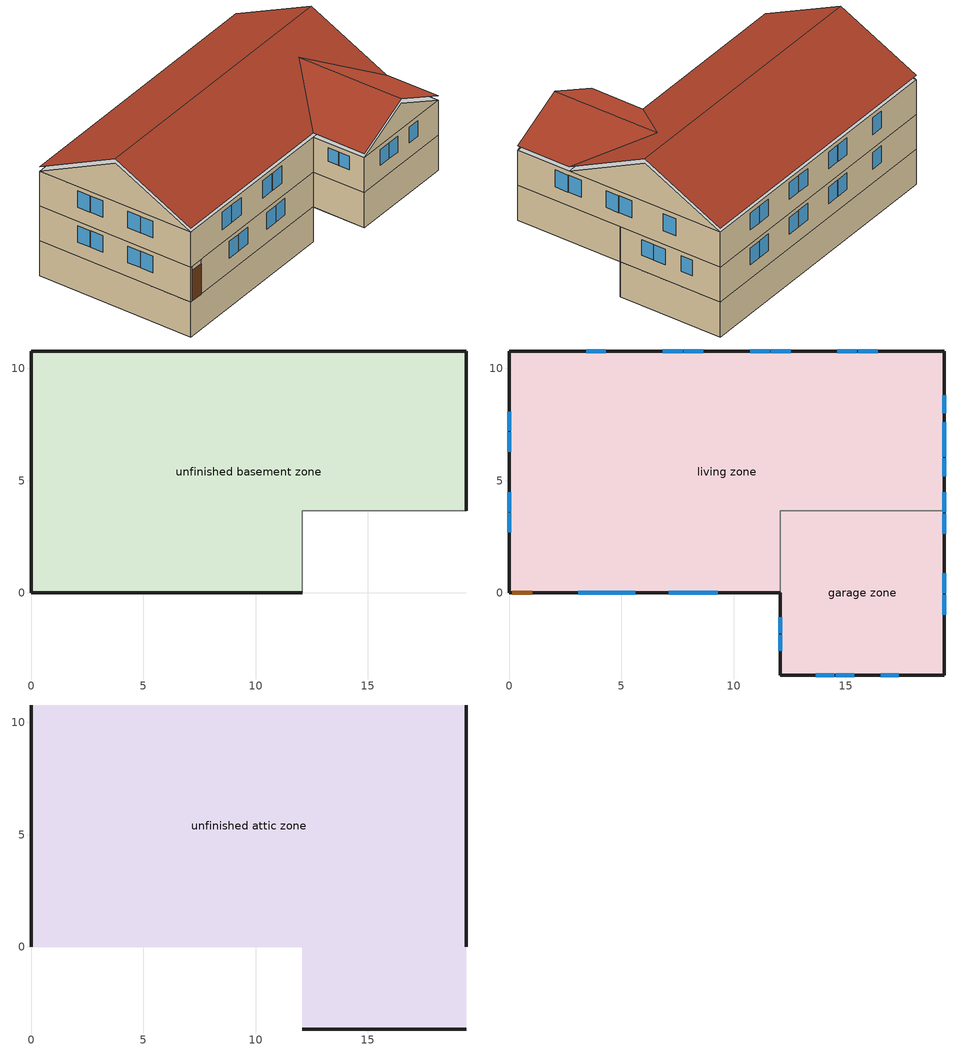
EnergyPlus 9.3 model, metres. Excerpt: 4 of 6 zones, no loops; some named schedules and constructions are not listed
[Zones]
unfinished basement zone
 floor foundation (FloorFndGrndUnfinB): 0,0 0,10.78 19.4,10.78 19.4,3.66 12.08,3.66 12.08,0 z-2.44
 wall foundation (WallFndGrndUnfinB): 19.4,3.66 19.4,10.78 0,10.78 0,0 12.08,0 z-2.44:0
 wall adiabatic (WallIntUnfinUninsUnfin): 12.08,0 12.08,3.66 19.4,3.66 z-2.44:0
garage zone
 floor foundation (FloorFndGrndUnfinSlab): 12.08,-3.66 12.08,3.66 19.4,3.66 19.4,-3.66 z0
 wall outside (WallExtUninsUnfin): 12.08,0 12.08,-3.66 19.4,-3.66 19.4,3.66 z0:2.44
 wall to living zone (WallIntFinInsUnfin Reversed): 19.4,3.66 12.08,3.66 12.08,0 z0:2.44
living zone
 floor to garage zone (FloorFinInsUnfin): 19.4,3.66 19.4,-3.66 12.08,-3.66 12.08,3.66 z2.44
 floor to unfinished basement zone (FloorUnfinBInsFin Reversed): 0,0 0,10.78 19.4,10.78 19.4,3.66 12.08,3.66 12.08,0 z0
 wall outside (WallExtInsFin): 19.4,3.66 19.4,10.78 0,10.78 0,0 0.13,0 1.05,0 12.08,0 z0:2.44; 0,10.78 0,0 12.08,0 12.08,-3.66 19.4,-3.66 19.4,10.78 0,10.78 z2.44:4.88
 window (WindowConstruction): 19.4,5.19 19.4,6 / 19.4,6.06 19.4,6.87 / 19.4,8 19.4,8.81 z1.06:2.13; 3.82,0 4.7,0 / 4.76,0 5.63,0 / 7.5,0 8.37,0 / 8.43,0 9.31,0 / 16.42,10.78 15.55,10.78 / 15.49,10.78 14.62,10.78 / 12.54,10.78 11.67,10.78 / 11.61,10.78 10.74,10.78 / 8.66,10.78 7.79,10.78 / 7.73,10.78 6.86,10.78 / 4.32,10.78 3.44,10.78 z0.97:2.13; 0,8.07 0,7.21 / 0,7.15 0,6.29 / 0,4.48 0,3.62 / 0,3.56 0,2.7 z3.43:4.57; 16.42,10.78 15.55,10.78 / 15.49,10.78 14.62,10.78 / 12.54,10.78 11.67,10.78 / 11.61,10.78 10.74,10.78 / 8.66,10.78 7.79,10.78 / 7.73,10.78 6.86,10.78 / 4.32,10.78 3.44,10.78 z3.41:4.57; 19.4,-0.97 19.4,-0.08 / 19.4,-0.02 19.4,0.87 / 19.4,2.64 19.4,3.53 / 19.4,3.59 19.4,4.48 / 19.4,6.72 19.4,7.61 z3.39:4.57; 13.67,-3.66 14.49,-3.66 / 14.55,-3.66 15.37,-3.66 / 16.55,-3.66 17.37,-3.66 z3.48:4.57; 12.08,-1.09 12.08,-1.8 / 12.08,-1.86 12.08,-2.57 z3.63:4.57; 3.08,0 4,0 / 4.06,0 4.97,0 / 7.11,0 8.02,0 / 8.09,0 9,0 z3.36:4.57; 0,8.07 0,7.21 / 0,7.15 0,6.29 / 0,4.48 0,3.62 / 0,3.56 0,2.7 z0.99:2.13
 door (Door): 0.15,0 1.02,0 z0:2.13
unfinished attic zone
 floor to living zone (FloorFinInsUnfinAttic): 19.4,10.78 19.4,0 0,0 0,10.78 z4.88; 12.08,-3.66 12.08,0 19.4,0 19.4,-3.66 z4.88
 wall outside (WallExtUninsUnfin): 0,5.39,7.57 0,10.78,4.88 0,0,4.88; 19.4,5.39,7.57 19.4,0,4.88 19.4,10.78,4.88; 12.08,-3.66,4.88 19.4,-3.66,4.88 15.74,-3.66,6.71
 roof outside (RoofUnfinInsExt): 0,5.39,7.88 19.4,5.39,7.88 19.4,10.78,5.18 0,10.78,5.18; 12.08,0,5.18 12.08,-3.66,5.18 15.74,-3.66,7.01 15.74,3.66,7.01; 19.4,0,5.18 15.74,3.66,7.01 15.74,-3.66,7.01 19.4,-3.66,5.18; 0,5.39,7.88 0,0,5.18 12.08,0,5.18 15.74,3.66,7.01 19.4,0,5.18 19.4,5.39,7.88
[Schedule:Week:Daily]
res nv_1 avail schedule Week Rule - Jan29-Feb4: Schedule Day 68, res nv_1 availability schedule allday1 on, Schedule Day 68, res nv_1 availability schedule allday1 on 1, Schedule Day 68, res nv_1 availability schedule allday1 on 1, Schedule Day 68, Schedule Day 68, Schedule Day 68, Schedule Day 68, Schedule Day 68, Schedule Day 68
res nv_1 avail schedule Week Rule - Feb5-Feb25: Schedule Day 68, res nv_1 availability schedule allday1 on 1, Schedule Day 68, res nv_1 availability schedule allday1 on 1, Schedule Day 68, res nv_1 availability schedule allday1 on 1, Schedule Day 68, Schedule Day 68, Schedule Day 68, Schedule Day 68, Schedule Day 68, Schedule Day 68
res nv_1 avail schedule Week Rule - Feb26-Mar4: Schedule Day 68, res nv_1 availability schedule allday1 on 1, Schedule Day 68, res nv_1 availability schedule allday1 on 2, Schedule Day 68, res nv_1 availability schedule allday1 on 2, Schedule Day 68, Schedule Day 68, Schedule Day 68, Schedule Day 68, Schedule Day 68, Schedule Day 68
res nv_1 avail schedule Week Rule - Mar5-Apr1: Schedule Day 68, res nv_1 availability schedule allday1 on 2, Schedule Day 68, res nv_1 availability schedule allday1 on 2, Schedule Day 68, res nv_1 availability schedule allday1 on 2, Schedule Day 68, Schedule Day 68, Schedule Day 68, Schedule Day 68, Schedule Day 68, Schedule Day 68
res nv_1 avail schedule Week Rule - Apr2-Apr29: Schedule Day 68, res nv_1 availability schedule allday1 on 3, Schedule Day 68, res nv_1 availability schedule allday1 on 3, Schedule Day 68, res nv_1 availability schedule allday1 on 3, Schedule Day 68, Schedule Day 68, Schedule Day 68, Schedule Day 68, Schedule Day 68, Schedule Day 68
res nv_1 avail schedule Week Rule - Apr30-May27: Schedule Day 68, res nv_1 availability schedule allday1 on 4, Schedule Day 68, res nv_1 availability schedule allday1 on 4, Schedule Day 68, res nv_1 availability schedule allday1 on 4, Schedule Day 68, Schedule Day 68, Schedule Day 68, Schedule Day 68, Schedule Day 68, Schedule Day 68
res nv_1 avail schedule Week Rule - May28-Jun3: Schedule Day 68, res nv_1 availability schedule allday1 on 4, Schedule Day 68, res nv_1 availability schedule allday1 on 4, Schedule Day 68, res nv_1 availability schedule allday1 on 5, Schedule Day 68, Schedule Day 68, Schedule Day 68, Schedule Day 68, Schedule Day 68, Schedule Day 68
res nv_1 avail schedule Week Rule - Jun4-Jul1: Schedule Day 68, res nv_1 availability schedule allday1 on 5, Schedule Day 68, res nv_1 availability schedule allday1 on 5, Schedule Day 68, res nv_1 availability schedule allday1 on 5, Schedule Day 68, Schedule Day 68, Schedule Day 68, Schedule Day 68, Schedule Day 68, Schedule Day 68
res nv_1 avail schedule Week Rule - Jul2-Jul29: Schedule Day 68, res nv_1 availability schedule allday1 on 6, Schedule Day 68, res nv_1 availability schedule allday1 on 6, Schedule Day 68, res nv_1 availability schedule allday1 on 6, Schedule Day 68, Schedule Day 68, Schedule Day 68, Schedule Day 68, Schedule Day 68, Schedule Day 68
res nv_1 avail schedule Week Rule - Jul30-Aug5: Schedule Day 68, res nv_1 availability schedule allday1 on 6, Schedule Day 68, res nv_1 availability schedule allday1 on 7, Schedule Day 68, res nv_1 availability schedule allday1 on 7, Schedule Day 68, Schedule Day 68, Schedule Day 68, Schedule Day 68, Schedule Day 68, Schedule Day 68
res nv_1 avail schedule Week Rule - Aug6-Aug26: Schedule Day 68, res nv_1 availability schedule allday1 on 7, Schedule Day 68, res nv_1 availability schedule allday1 on 7, Schedule Day 68, res nv_1 availability schedule allday1 on 7, Schedule Day 68, Schedule Day 68, Schedule Day 68, Schedule Day 68, Schedule Day 68, Schedule Day 68
res nv_1 avail schedule Week Rule - Aug27-Sep2: Schedule Day 68, res nv_1 availability schedule allday1 on 7, Schedule Day 68, res nv_1 availability schedule allday1 on 7, Schedule Day 68, res nv_1 availability schedule allday1 on 8, Schedule Day 68, Schedule Day 68, Schedule Day 68, Schedule Day 68, Schedule Day 68, Schedule Day 68
res nv_1 avail schedule Week Rule - Sep3-Sep30: Schedule Day 68, res nv_1 availability schedule allday1 on 8, Schedule Day 68, res nv_1 availability schedule allday1 on 8, Schedule Day 68, res nv_1 availability schedule allday1 on 8, Schedule Day 68, Schedule Day 68, Schedule Day 68, Schedule Day 68, Schedule Day 68, Schedule Day 68
res nv_1 avail schedule Week Rule - Oct1-Oct28: Schedule Day 68, res nv_1 availability schedule allday1 on 9, Schedule Day 68, res nv_1 availability schedule allday1 on 9, Schedule Day 68, res nv_1 availability schedule allday1 on 9, Schedule Day 68, Schedule Day 68, Schedule Day 68, Schedule Day 68, Schedule Day 68, Schedule Day 68
res nv_1 avail schedule Week Rule - Oct29-Nov4: Schedule Day 68, res nv_1 availability schedule allday1 on 9, Schedule Day 68, res nv_1 availability schedule allday1 on 10, Schedule Day 68, res nv_1 availability schedule allday1 on 10, Schedule Day 68, Schedule Day 68, Schedule Day 68, Schedule Day 68, Schedule Day 68, Schedule Day 68
res nv_1 avail schedule Week Rule - Nov5-Nov25: Schedule Day 68, res nv_1 availability schedule allday1 on 10, Schedule Day 68, res nv_1 availability schedule allday1 on 10, Schedule Day 68, res nv_1 availability schedule allday1 on 10, Schedule Day 68, Schedule Day 68, Schedule Day 68, Schedule Day 68, Schedule Day 68, Schedule Day 68
res nv_1 avail schedule Week Rule - Nov26-Dec2: Schedule Day 68, res nv_1 availability schedule allday1 on 10, Schedule Day 68, res nv_1 availability schedule allday1 on 10, Schedule Day 68, res nv_1 availability schedule allday1 on 11, Schedule Day 68, Schedule Day 68, Schedule Day 68, Schedule Day 68, Schedule Day 68, Schedule Day 68
res nv_1 avail schedule Week Rule - Dec3-Dec31: Schedule Day 68, res nv_1 availability schedule allday1 on 11, Schedule Day 68, res nv_1 availability schedule allday1 on 11, Schedule Day 68, res nv_1 availability schedule allday1 on 11, Schedule Day 68, Schedule Day 68, Schedule Day 68, Schedule Day 68, Schedule Day 68, Schedule Day 68
res nv_1 temp schedule Week Rule - Jan1-Jan28: res nv_1 temp schedule allday1, res nv_1 temp schedule allday1, res nv_1 temp schedule allday1, res nv_1 temp schedule allday1, res nv_1 temp schedule allday1, res nv_1 temp schedule allday1, res nv_1 temp schedule allday1, Schedule Day 67, Schedule Day 67, Schedule Day 67, Schedule Day 67, Schedule Day 67
res nv_1 temp schedule Week Rule - Jan29-Feb4: res nv_1 temp schedule allday1, res nv_1 temp schedule allday1, res nv_1 temp schedule allday1, res nv_1 temp schedule allday2, res nv_1 temp schedule allday2, res nv_1 temp schedule allday2, res nv_1 temp schedule allday2, Schedule Day 67, Schedule Day 67, Schedule Day 67, Schedule Day 67, Schedule Day 67
res nv_1 temp schedule Week Rule - Feb5-Feb25: res nv_1 temp schedule allday2, res nv_1 temp schedule allday2, res nv_1 temp schedule allday2, res nv_1 temp schedule allday2, res nv_1 temp schedule allday2, res nv_1 temp schedule allday2, res nv_1 temp schedule allday2, Schedule Day 67, Schedule Day 67, Schedule Day 67, Schedule Day 67, Schedule Day 67
res nv_1 temp schedule Week Rule - Feb26-Mar4: res nv_1 temp schedule allday2, res nv_1 temp schedule allday2, res nv_1 temp schedule allday2, res nv_1 temp schedule allday3, res nv_1 temp schedule allday3, res nv_1 temp schedule allday3, res nv_1 temp schedule allday3, Schedule Day 67, Schedule Day 67, Schedule Day 67, Schedule Day 67, Schedule Day 67
res nv_1 temp schedule Week Rule - Mar5-Mar25: res nv_1 temp schedule allday3, res nv_1 temp schedule allday3, res nv_1 temp schedule allday3, res nv_1 temp schedule allday3, res nv_1 temp schedule allday3, res nv_1 temp schedule allday3, res nv_1 temp schedule allday3, Schedule Day 67, Schedule Day 67, Schedule Day 67, Schedule Day 67, Schedule Day 67
res nv_1 temp schedule Week Rule - Mar26-Apr1: res nv_1 temp schedule allday3, res nv_1 temp schedule allday3, res nv_1 temp schedule allday3, res nv_1 temp schedule allday3, res nv_1 temp schedule allday3, res nv_1 temp schedule allday3, res nv_1 temp schedule allday4, Schedule Day 67, Schedule Day 67, Schedule Day 67, Schedule Day 67, Schedule Day 67
res nv_1 temp schedule Week Rule - Apr2-Apr29: res nv_1 temp schedule allday4, res nv_1 temp schedule allday4, res nv_1 temp schedule allday4, res nv_1 temp schedule allday4, res nv_1 temp schedule allday4, res nv_1 temp schedule allday4, res nv_1 temp schedule allday4, Schedule Day 67, Schedule Day 67, Schedule Day 67, Schedule Day 67, Schedule Day 67
res nv_1 temp schedule Week Rule - Apr30-May6: res nv_1 temp schedule allday4, res nv_1 temp schedule allday5, res nv_1 temp schedule allday5, res nv_1 temp schedule allday5, res nv_1 temp schedule allday5, res nv_1 temp schedule allday5, res nv_1 temp schedule allday5, Schedule Day 67, Schedule Day 67, Schedule Day 67, Schedule Day 67, Schedule Day 67
res nv_1 temp schedule Week Rule - May7-May27: res nv_1 temp schedule allday5, res nv_1 temp schedule allday5, res nv_1 temp schedule allday5, res nv_1 temp schedule allday5, res nv_1 temp schedule allday5, res nv_1 temp schedule allday5, res nv_1 temp schedule allday5, Schedule Day 67, Schedule Day 67, Schedule Day 67, Schedule Day 67, Schedule Day 67
res nv_1 temp schedule Week Rule - May28-Jun3: res nv_1 temp schedule allday5, res nv_1 temp schedule allday5, res nv_1 temp schedule allday5, res nv_1 temp schedule allday5, res nv_1 temp schedule allday6, res nv_1 temp schedule allday6, res nv_1 temp schedule allday6, Schedule Day 67, Schedule Day 67, Schedule Day 67, Schedule Day 67, Schedule Day 67
res nv_1 temp schedule Week Rule - Jun4-Jun24: res nv_1 temp schedule allday6, res nv_1 temp schedule allday6, res nv_1 temp schedule allday6, res nv_1 temp schedule allday6, res nv_1 temp schedule allday6, res nv_1 temp schedule allday6, res nv_1 temp schedule allday6, Schedule Day 67, Schedule Day 67, Schedule Day 67, Schedule Day 67, Schedule Day 67
res nv_1 temp schedule Week Rule - Jun25-Jul1: res nv_1 temp schedule allday6, res nv_1 temp schedule allday6, res nv_1 temp schedule allday6, res nv_1 temp schedule allday6, res nv_1 temp schedule allday6, res nv_1 temp schedule allday6, res nv_1 temp schedule allday7, Schedule Day 67, Schedule Day 67, Schedule Day 67, Schedule Day 67, Schedule Day 67
res nv_1 temp schedule Week Rule - Jul2-Jul29: res nv_1 temp schedule allday7, res nv_1 temp schedule allday7, res nv_1 temp schedule allday7, res nv_1 temp schedule allday7, res nv_1 temp schedule allday7, res nv_1 temp schedule allday7, res nv_1 temp schedule allday7, Schedule Day 67, Schedule Day 67, Schedule Day 67, Schedule Day 67, Schedule Day 67
res nv_1 temp schedule Week Rule - Jul30-Aug5: res nv_1 temp schedule allday7, res nv_1 temp schedule allday7, res nv_1 temp schedule allday8, res nv_1 temp schedule allday8, res nv_1 temp schedule allday8, res nv_1 temp schedule allday8, res nv_1 temp schedule allday8, Schedule Day 67, Schedule Day 67, Schedule Day 67, Schedule Day 67, Schedule Day 67
res nv_1 temp schedule Week Rule - Aug6-Aug26: res nv_1 temp schedule allday8, res nv_1 temp schedule allday8, res nv_1 temp schedule allday8, res nv_1 temp schedule allday8, res nv_1 temp schedule allday8, res nv_1 temp schedule allday8, res nv_1 temp schedule allday8, Schedule Day 67, Schedule Day 67, Schedule Day 67, Schedule Day 67, Schedule Day 67
res nv_1 temp schedule Week Rule - Aug27-Sep2: res nv_1 temp schedule allday8, res nv_1 temp schedule allday8, res nv_1 temp schedule allday8, res nv_1 temp schedule allday8, res nv_1 temp schedule allday8, res nv_1 temp schedule allday9, res nv_1 temp schedule allday9, Schedule Day 67, Schedule Day 67, Schedule Day 67, Schedule Day 67, Schedule Day 67
res nv_1 temp schedule Week Rule - Sep3-Sep30: res nv_1 temp schedule allday9, res nv_1 temp schedule allday9, res nv_1 temp schedule allday9, res nv_1 temp schedule allday9, res nv_1 temp schedule allday9, res nv_1 temp schedule allday9, res nv_1 temp schedule allday9, Schedule Day 67, Schedule Day 67, Schedule Day 67, Schedule Day 67, Schedule Day 67
res nv_1 temp schedule Week Rule - Oct1-Oct28: res nv_1 temp schedule allday10, res nv_1 temp schedule allday10, res nv_1 temp schedule allday10, res nv_1 temp schedule allday10, res nv_1 temp schedule allday10, res nv_1 temp schedule allday10, res nv_1 temp schedule allday10, Schedule Day 67, Schedule Day 67, Schedule Day 67, Schedule Day 67, Schedule Day 67
res nv_1 temp schedule Week Rule - Oct29-Nov4: res nv_1 temp schedule allday10, res nv_1 temp schedule allday10, res nv_1 temp schedule allday10, res nv_1 temp schedule allday11, res nv_1 temp schedule allday11, res nv_1 temp schedule allday11, res nv_1 temp schedule allday11, Schedule Day 67, Schedule Day 67, Schedule Day 67, Schedule Day 67, Schedule Day 67
res nv_1 temp schedule Week Rule - Nov5-Nov25: res nv_1 temp schedule allday11, res nv_1 temp schedule allday11, res nv_1 temp schedule allday11, res nv_1 temp schedule allday11, res nv_1 temp schedule allday11, res nv_1 temp schedule allday11, res nv_1 temp schedule allday11, Schedule Day 67, Schedule Day 67, Schedule Day 67, Schedule Day 67, Schedule Day 67
res nv_1 temp schedule Week Rule - Nov26-Dec2: res nv_1 temp schedule allday11, res nv_1 temp schedule allday11, res nv_1 temp schedule allday11, res nv_1 temp schedule allday11, res nv_1 temp schedule allday11, res nv_1 temp schedule allday12, res nv_1 temp schedule allday12, Schedule Day 67, Schedule Day 67, Schedule Day 67, Schedule Day 67, Schedule Day 67
res nv_1 temp schedule Week Rule - Dec3-Dec31: res nv_1 temp schedule allday12, res nv_1 temp schedule allday12, res nv_1 temp schedule allday12, res nv_1 temp schedule allday12, res nv_1 temp schedule allday12, res nv_1 temp schedule allday12, res nv_1 temp schedule allday12, Schedule Day 67, Schedule Day 67, Schedule Day 67, Schedule Day 67, Schedule Day 67
res occupants schedule Week Rule - Jan1-Jan28: res occupants schedule allday1, res occupants schedule allday1, res occupants schedule allday1, res occupants schedule allday1, res occupants schedule allday1, res occupants schedule allday1, res occupants schedule allday1, Schedule Day 3, res occupants schedule summer design, res occupants schedule winter design, Schedule Day 3, Schedule Day 3
res occupants schedule Week Rule - Jan29-Feb4: res occupants schedule allday1, res occupants schedule allday1, res occupants schedule allday1, res occupants schedule allday2, res occupants schedule allday2, res occupants schedule allday2, res occupants schedule allday2, Schedule Day 3, res occupants schedule summer design, res occupants schedule winter design, Schedule Day 3, Schedule Day 3
res occupants schedule Week Rule - Feb5-Feb25: res occupants schedule allday2, res occupants schedule allday2, res occupants schedule allday2, res occupants schedule allday2, res occupants schedule allday2, res occupants schedule allday2, res occupants schedule allday2, Schedule Day 3, res occupants schedule summer design, res occupants schedule winter design, Schedule Day 3, Schedule Day 3
res occupants schedule Week Rule - Feb26-Mar4: res occupants schedule allday2, res occupants schedule allday2, res occupants schedule allday2, res occupants schedule allday3, res occupants schedule allday3, res occupants schedule allday3, res occupants schedule allday3, Schedule Day 3, res occupants schedule summer design, res occupants schedule winter design, Schedule Day 3, Schedule Day 3
res occupants schedule Week Rule - Mar5-Mar25: res occupants schedule allday3, res occupants schedule allday3, res occupants schedule allday3, res occupants schedule allday3, res occupants schedule allday3, res occupants schedule allday3, res occupants schedule allday3, Schedule Day 3, res occupants schedule summer design, res occupants schedule winter design, Schedule Day 3, Schedule Day 3
res occupants schedule Week Rule - Mar26-Apr1: res occupants schedule allday3, res occupants schedule allday3, res occupants schedule allday3, res occupants schedule allday3, res occupants schedule allday3, res occupants schedule allday3, res occupants schedule allday4, Schedule Day 3, res occupants schedule summer design, res occupants schedule winter design, Schedule Day 3, Schedule Day 3
res occupants schedule Week Rule - Apr2-Apr29: res occupants schedule allday4, res occupants schedule allday4, res occupants schedule allday4, res occupants schedule allday4, res occupants schedule allday4, res occupants schedule allday4, res occupants schedule allday4, Schedule Day 3, res occupants schedule summer design, res occupants schedule winter design, Schedule Day 3, Schedule Day 3
res occupants schedule Week Rule - Apr30-May6: res occupants schedule allday4, res occupants schedule allday5, res occupants schedule allday5, res occupants schedule allday5, res occupants schedule allday5, res occupants schedule allday5, res occupants schedule allday5, Schedule Day 3, res occupants schedule summer design, res occupants schedule winter design, Schedule Day 3, Schedule Day 3
res occupants schedule Week Rule - May7-May27: res occupants schedule allday5, res occupants schedule allday5, res occupants schedule allday5, res occupants schedule allday5, res occupants schedule allday5, res occupants schedule allday5, res occupants schedule allday5, Schedule Day 3, res occupants schedule summer design, res occupants schedule winter design, Schedule Day 3, Schedule Day 3
res occupants schedule Week Rule - May28-Jun3: res occupants schedule allday5, res occupants schedule allday5, res occupants schedule allday5, res occupants schedule allday5, res occupants schedule allday6, res occupants schedule allday6, res occupants schedule allday6, Schedule Day 3, res occupants schedule summer design, res occupants schedule winter design, Schedule Day 3, Schedule Day 3
res occupants schedule Week Rule - Jun4-Jun24: res occupants schedule allday6, res occupants schedule allday6, res occupants schedule allday6, res occupants schedule allday6, res occupants schedule allday6, res occupants schedule allday6, res occupants schedule allday6, Schedule Day 3, res occupants schedule summer design, res occupants schedule winter design, Schedule Day 3, Schedule Day 3
res occupants schedule Week Rule - Jun25-Jul1: res occupants schedule allday6, res occupants schedule allday6, res occupants schedule allday6, res occupants schedule allday6, res occupants schedule allday6, res occupants schedule allday6, res occupants schedule allday7, Schedule Day 3, res occupants schedule summer design, res occupants schedule winter design, Schedule Day 3, Schedule Day 3
res occupants schedule Week Rule - Jul2-Jul29: res occupants schedule allday7, res occupants schedule allday7, res occupants schedule allday7, res occupants schedule allday7, res occupants schedule allday7, res occupants schedule allday7, res occupants schedule allday7, Schedule Day 3, res occupants schedule summer design, res occupants schedule winter design, Schedule Day 3, Schedule Day 3
res occupants schedule Week Rule - Jul30-Aug5: res occupants schedule allday7, res occupants schedule allday7, res occupants schedule allday8, res occupants schedule allday8, res occupants schedule allday8, res occupants schedule allday8, res occupants schedule allday8, Schedule Day 3, res occupants schedule summer design, res occupants schedule winter design, Schedule Day 3, Schedule Day 3
res occupants schedule Week Rule - Aug6-Aug26: res occupants schedule allday8, res occupants schedule allday8, res occupants schedule allday8, res occupants schedule allday8, res occupants schedule allday8, res occupants schedule allday8, res occupants schedule allday8, Schedule Day 3, res occupants schedule summer design, res occupants schedule winter design, Schedule Day 3, Schedule Day 3
res occupants schedule Week Rule - Aug27-Sep2: res occupants schedule allday8, res occupants schedule allday8, res occupants schedule allday8, res occupants schedule allday8, res occupants schedule allday8, res occupants schedule allday9, res occupants schedule allday9, Schedule Day 3, res occupants schedule summer design, res occupants schedule winter design, Schedule Day 3, Schedule Day 3
res occupants schedule Week Rule - Sep3-Sep30: res occupants schedule allday9, res occupants schedule allday9, res occupants schedule allday9, res occupants schedule allday9, res occupants schedule allday9, res occupants schedule allday9, res occupants schedule allday9, Schedule Day 3, res occupants schedule summer design, res occupants schedule winter design, Schedule Day 3, Schedule Day 3
res occupants schedule Week Rule - Oct1-Oct28: res occupants schedule allday10, res occupants schedule allday10, res occupants schedule allday10, res occupants schedule allday10, res occupants schedule allday10, res occupants schedule allday10, res occupants schedule allday10, Schedule Day 3, res occupants schedule summer design, res occupants schedule winter design, Schedule Day 3, Schedule Day 3
res occupants schedule Week Rule - Oct29-Nov4: res occupants schedule allday10, res occupants schedule allday10, res occupants schedule allday10, res occupants schedule allday11, res occupants schedule allday11, res occupants schedule allday11, res occupants schedule allday11, Schedule Day 3, res occupants schedule summer design, res occupants schedule winter design, Schedule Day 3, Schedule Day 3
res occupants schedule Week Rule - Nov5-Nov25: res occupants schedule allday11, res occupants schedule allday11, res occupants schedule allday11, res occupants schedule allday11, res occupants schedule allday11, res occupants schedule allday11, res occupants schedule allday11, Schedule Day 3, res occupants schedule summer design, res occupants schedule winter design, Schedule Day 3, Schedule Day 3
res occupants schedule Week Rule - Nov26-Dec2: res occupants schedule allday11, res occupants schedule allday11, res occupants schedule allday11, res occupants schedule allday11, res occupants schedule allday11, res occupants schedule allday12, res occupants schedule allday12, Schedule Day 3, res occupants schedule summer design, res occupants schedule winter design, Schedule Day 3, Schedule Day 3
res occupants schedule Week Rule - Dec3-Dec31: res occupants schedule allday12, res occupants schedule allday12, res occupants schedule allday12, res occupants schedule allday12, res occupants schedule allday12, res occupants schedule allday12, res occupants schedule allday12, Schedule Day 3, res occupants schedule summer design, res occupants schedule winter design, Schedule Day 3, Schedule Day 3
res pool heater electric schedule Week Rule - Jan1-Jan28: res pool heater electric schedule allday1, res pool heater electric schedule allday1, res pool heater electric schedule allday1, res pool heater electric schedule allday1, res pool heater electric schedule allday1, res pool heater electric schedule allday1, res pool heater electric schedule allday1, Schedule Day 43, res pool heater electric schedule summer design, res pool heater electric schedule winter design, Schedule Day 43, Schedule Day 43
res pool heater electric schedule Week Rule - Jan29-Feb4: res pool heater electric schedule allday1, res pool heater electric schedule allday1, res pool heater electric schedule allday1, res pool heater electric schedule allday2, res pool heater electric schedule allday2, res pool heater electric schedule allday2, res pool heater electric schedule allday2, Schedule Day 43, res pool heater electric schedule summer design, res pool heater electric schedule winter design, Schedule Day 43, Schedule Day 43
res pool heater electric schedule Week Rule - Feb5-Feb25: res pool heater electric schedule allday2, res pool heater electric schedule allday2, res pool heater electric schedule allday2, res pool heater electric schedule allday2, res pool heater electric schedule allday2, res pool heater electric schedule allday2, res pool heater electric schedule allday2, Schedule Day 43, res pool heater electric schedule summer design, res pool heater electric schedule winter design, Schedule Day 43, Schedule Day 43
res pool heater electric schedule Week Rule - Feb26-Mar4: res pool heater electric schedule allday2, res pool heater electric schedule allday2, res pool heater electric schedule allday2, res pool heater electric schedule allday3, res pool heater electric schedule allday3, res pool heater electric schedule allday3, res pool heater electric schedule allday3, Schedule Day 43, res pool heater electric schedule summer design, res pool heater electric schedule winter design, Schedule Day 43, Schedule Day 43
res pool heater electric schedule Week Rule - Mar5-Mar25: res pool heater electric schedule allday3, res pool heater electric schedule allday3, res pool heater electric schedule allday3, res pool heater electric schedule allday3, res pool heater electric schedule allday3, res pool heater electric schedule allday3, res pool heater electric schedule allday3, Schedule Day 43, res pool heater electric schedule summer design, res pool heater electric schedule winter design, Schedule Day 43, Schedule Day 43
res pool heater electric schedule Week Rule - Mar26-Apr1: res pool heater electric schedule allday3, res pool heater electric schedule allday3, res pool heater electric schedule allday3, res pool heater electric schedule allday3, res pool heater electric schedule allday3, res pool heater electric schedule allday3, res pool heater electric schedule allday4, Schedule Day 43, res pool heater electric schedule summer design, res pool heater electric schedule winter design, Schedule Day 43, Schedule Day 43
res pool heater electric schedule Week Rule - Apr2-Apr29: res pool heater electric schedule allday4, res pool heater electric schedule allday4, res pool heater electric schedule allday4, res pool heater electric schedule allday4, res pool heater electric schedule allday4, res pool heater electric schedule allday4, res pool heater electric schedule allday4, Schedule Day 43, res pool heater electric schedule summer design, res pool heater electric schedule winter design, Schedule Day 43, Schedule Day 43
res pool heater electric schedule Week Rule - Apr30-May6: res pool heater electric schedule allday4, res pool heater electric schedule allday5, res pool heater electric schedule allday5, res pool heater electric schedule allday5, res pool heater electric schedule allday5, res pool heater electric schedule allday5, res pool heater electric schedule allday5, Schedule Day 43, res pool heater electric schedule summer design, res pool heater electric schedule winter design, Schedule Day 43, Schedule Day 43
res pool heater electric schedule Week Rule - May7-May27: res pool heater electric schedule allday5, res pool heater electric schedule allday5, res pool heater electric schedule allday5, res pool heater electric schedule allday5, res pool heater electric schedule allday5, res pool heater electric schedule allday5, res pool heater electric schedule allday5, Schedule Day 43, res pool heater electric schedule summer design, res pool heater electric schedule winter design, Schedule Day 43, Schedule Day 43
res pool heater electric schedule Week Rule - May28-Jun3: res pool heater electric schedule allday5, res pool heater electric schedule allday5, res pool heater electric schedule allday5, res pool heater electric schedule allday5, res pool heater electric schedule allday6, res pool heater electric schedule allday6, res pool heater electric schedule allday6, Schedule Day 43, res pool heater electric schedule summer design, res pool heater electric schedule winter design, Schedule Day 43, Schedule Day 43
res pool heater electric schedule Week Rule - Jun4-Jun24: res pool heater electric schedule allday6, res pool heater electric schedule allday6, res pool heater electric schedule allday6, res pool heater electric schedule allday6, res pool heater electric schedule allday6, res pool heater electric schedule allday6, res pool heater electric schedule allday6, Schedule Day 43, res pool heater electric schedule summer design, res pool heater electric schedule winter design, Schedule Day 43, Schedule Day 43
res pool heater electric schedule Week Rule - Jun25-Jul1: res pool heater electric schedule allday6, res pool heater electric schedule allday6, res pool heater electric schedule allday6, res pool heater electric schedule allday6, res pool heater electric schedule allday6, res pool heater electric schedule allday6, res pool heater electric schedule allday7, Schedule Day 43, res pool heater electric schedule summer design, res pool heater electric schedule winter design, Schedule Day 43, Schedule Day 43
res pool heater electric schedule Week Rule - Jul2-Jul29: res pool heater electric schedule allday7, res pool heater electric schedule allday7, res pool heater electric schedule allday7, res pool heater electric schedule allday7, res pool heater electric schedule allday7, res pool heater electric schedule allday7, res pool heater electric schedule allday7, Schedule Day 43, res pool heater electric schedule summer design, res pool heater electric schedule winter design, Schedule Day 43, Schedule Day 43
res pool heater electric schedule Week Rule - Jul30-Aug5: res pool heater electric schedule allday7, res pool heater electric schedule allday7, res pool heater electric schedule allday8, res pool heater electric schedule allday8, res pool heater electric schedule allday8, res pool heater electric schedule allday8, res pool heater electric schedule allday8, Schedule Day 43, res pool heater electric schedule summer design, res pool heater electric schedule winter design, Schedule Day 43, Schedule Day 43
res pool heater electric schedule Week Rule - Aug6-Aug26: res pool heater electric schedule allday8, res pool heater electric schedule allday8, res pool heater electric schedule allday8, res pool heater electric schedule allday8, res pool heater electric schedule allday8, res pool heater electric schedule allday8, res pool heater electric schedule allday8, Schedule Day 43, res pool heater electric schedule summer design, res pool heater electric schedule winter design, Schedule Day 43, Schedule Day 43
res pool heater electric schedule Week Rule - Aug27-Sep2: res pool heater electric schedule allday8, res pool heater electric schedule allday8, res pool heater electric schedule allday8, res pool heater electric schedule allday8, res pool heater electric schedule allday8, res pool heater electric schedule allday9, res pool heater electric schedule allday9, Schedule Day 43, res pool heater electric schedule summer design, res pool heater electric schedule winter design, Schedule Day 43, Schedule Day 43
res pool heater electric schedule Week Rule - Sep3-Sep30: res pool heater electric schedule allday9, res pool heater electric schedule allday9, res pool heater electric schedule allday9, res pool heater electric schedule allday9, res pool heater electric schedule allday9, res pool heater electric schedule allday9, res pool heater electric schedule allday9, Schedule Day 43, res pool heater electric schedule summer design, res pool heater electric schedule winter design, Schedule Day 43, Schedule Day 43
res pool heater electric schedule Week Rule - Oct1-Oct28: res pool heater electric schedule allday10, res pool heater electric schedule allday10, res pool heater electric schedule allday10, res pool heater electric schedule allday10, res pool heater electric schedule allday10, res pool heater electric schedule allday10, res pool heater electric schedule allday10, Schedule Day 43, res pool heater electric schedule summer design, res pool heater electric schedule winter design, Schedule Day 43, Schedule Day 43
res pool heater electric schedule Week Rule - Oct29-Nov4: res pool heater electric schedule allday10, res pool heater electric schedule allday10, res pool heater electric schedule allday10, res pool heater electric schedule allday11, res pool heater electric schedule allday11, res pool heater electric schedule allday11, res pool heater electric schedule allday11, Schedule Day 43, res pool heater electric schedule summer design, res pool heater electric schedule winter design, Schedule Day 43, Schedule Day 43
res pool heater electric schedule Week Rule - Nov5-Nov25: res pool heater electric schedule allday11, res pool heater electric schedule allday11, res pool heater electric schedule allday11, res pool heater electric schedule allday11, res pool heater electric schedule allday11, res pool heater electric schedule allday11, res pool heater electric schedule allday11, Schedule Day 43, res pool heater electric schedule summer design, res pool heater electric schedule winter design, Schedule Day 43, Schedule Day 43
res pool heater electric schedule Week Rule - Nov26-Dec2: res pool heater electric schedule allday11, res pool heater electric schedule allday11, res pool heater electric schedule allday11, res pool heater electric schedule allday11, res pool heater electric schedule allday11, res pool heater electric schedule allday12, res pool heater electric schedule allday12, Schedule Day 43, res pool heater electric schedule summer design, res pool heater electric schedule winter design, Schedule Day 43, Schedule Day 43
res pool heater electric schedule Week Rule - Dec3-Dec31: res pool heater electric schedule allday12, res pool heater electric schedule allday12, res pool heater electric schedule allday12, res pool heater electric schedule allday12, res pool heater electric schedule allday12, res pool heater electric schedule allday12, res pool heater electric schedule allday12, Schedule Day 43, res pool heater electric schedule summer design, res pool heater electric schedule winter design, Schedule Day 43, Schedule Day 43
res range electric|false schedule Week Rule - Jan1-Jan28: res range electric|false schedule allday1, res range electric|false schedule allday1, res range electric|false schedule allday1, res range electric|false schedule allday1, res range electric|false schedule allday1, res range electric|false schedule allday1, res range electric|false schedule allday1, Schedule Day 22, res range electric|false schedule summer design, res range electric|false schedule winter design, Schedule Day 22, Schedule Day 22
res range electric|false schedule Week Rule - Jan29-Feb4: res range electric|false schedule allday1, res range electric|false schedule allday1, res range electric|false schedule allday1, res range electric|false schedule allday2, res range electric|false schedule allday2, res range electric|false schedule allday2, res range electric|false schedule allday2, Schedule Day 22, res range electric|false schedule summer design, res range electric|false schedule winter design, Schedule Day 22, Schedule Day 22
res range electric|false schedule Week Rule - Feb5-Feb25: res range electric|false schedule allday2, res range electric|false schedule allday2, res range electric|false schedule allday2, res range electric|false schedule allday2, res range electric|false schedule allday2, res range electric|false schedule allday2, res range electric|false schedule allday2, Schedule Day 22, res range electric|false schedule summer design, res range electric|false schedule winter design, Schedule Day 22, Schedule Day 22
res range electric|false schedule Week Rule - Feb26-Mar4: res range electric|false schedule allday2, res range electric|false schedule allday2, res range electric|false schedule allday2, res range electric|false schedule allday3, res range electric|false schedule allday3, res range electric|false schedule allday3, res range electric|false schedule allday3, Schedule Day 22, res range electric|false schedule summer design, res range electric|false schedule winter design, Schedule Day 22, Schedule Day 22
res range electric|false schedule Week Rule - Mar5-Mar25: res range electric|false schedule allday3, res range electric|false schedule allday3, res range electric|false schedule allday3, res range electric|false schedule allday3, res range electric|false schedule allday3, res range electric|false schedule allday3, res range electric|false schedule allday3, Schedule Day 22, res range electric|false schedule summer design, res range electric|false schedule winter design, Schedule Day 22, Schedule Day 22
res range electric|false schedule Week Rule - Mar26-Apr1: res range electric|false schedule allday3, res range electric|false schedule allday3, res range electric|false schedule allday3, res range electric|false schedule allday3, res range electric|false schedule allday3, res range electric|false schedule allday3, res range electric|false schedule allday4, Schedule Day 22, res range electric|false schedule summer design, res range electric|false schedule winter design, Schedule Day 22, Schedule Day 22
res range electric|false schedule Week Rule - Apr2-Apr29: res range electric|false schedule allday4, res range electric|false schedule allday4, res range electric|false schedule allday4, res range electric|false schedule allday4, res range electric|false schedule allday4, res range electric|false schedule allday4, res range electric|false schedule allday4, Schedule Day 22, res range electric|false schedule summer design, res range electric|false schedule winter design, Schedule Day 22, Schedule Day 22
res range electric|false schedule Week Rule - Apr30-May6: res range electric|false schedule allday4, res range electric|false schedule allday5, res range electric|false schedule allday5, res range electric|false schedule allday5, res range electric|false schedule allday5, res range electric|false schedule allday5, res range electric|false schedule allday5, Schedule Day 22, res range electric|false schedule summer design, res range electric|false schedule winter design, Schedule Day 22, Schedule Day 22
res range electric|false schedule Week Rule - May7-May27: res range electric|false schedule allday5, res range electric|false schedule allday5, res range electric|false schedule allday5, res range electric|false schedule allday5, res range electric|false schedule allday5, res range electric|false schedule allday5, res range electric|false schedule allday5, Schedule Day 22, res range electric|false schedule summer design, res range electric|false schedule winter design, Schedule Day 22, Schedule Day 22
res range electric|false schedule Week Rule - May28-Jun3: res range electric|false schedule allday5, res range electric|false schedule allday5, res range electric|false schedule allday5, res range electric|false schedule allday5, res range electric|false schedule allday6, res range electric|false schedule allday6, res range electric|false schedule allday6, Schedule Day 22, res range electric|false schedule summer design, res range electric|false schedule winter design, Schedule Day 22, Schedule Day 22
res range electric|false schedule Week Rule - Jun4-Jun24: res range electric|false schedule allday6, res range electric|false schedule allday6, res range electric|false schedule allday6, res range electric|false schedule allday6, res range electric|false schedule allday6, res range electric|false schedule allday6, res range electric|false schedule allday6, Schedule Day 22, res range electric|false schedule summer design, res range electric|false schedule winter design, Schedule Day 22, Schedule Day 22
res range electric|false schedule Week Rule - Jun25-Jul1: res range electric|false schedule allday6, res range electric|false schedule allday6, res range electric|false schedule allday6, res range electric|false schedule allday6, res range electric|false schedule allday6, res range electric|false schedule allday6, res range electric|false schedule allday7, Schedule Day 22, res range electric|false schedule summer design, res range electric|false schedule winter design, Schedule Day 22, Schedule Day 22
res range electric|false schedule Week Rule - Jul2-Jul29: res range electric|false schedule allday7, res range electric|false schedule allday7, res range electric|false schedule allday7, res range electric|false schedule allday7, res range electric|false schedule allday7, res range electric|false schedule allday7, res range electric|false schedule allday7, Schedule Day 22, res range electric|false schedule summer design, res range electric|false schedule winter design, Schedule Day 22, Schedule Day 22
res range electric|false schedule Week Rule - Jul30-Aug5: res range electric|false schedule allday7, res range electric|false schedule allday7, res range electric|false schedule allday8, res range electric|false schedule allday8, res range electric|false schedule allday8, res range electric|false schedule allday8, res range electric|false schedule allday8, Schedule Day 22, res range electric|false schedule summer design, res range electric|false schedule winter design, Schedule Day 22, Schedule Day 22
res range electric|false schedule Week Rule - Aug6-Aug26: res range electric|false schedule allday8, res range electric|false schedule allday8, res range electric|false schedule allday8, res range electric|false schedule allday8, res range electric|false schedule allday8, res range electric|false schedule allday8, res range electric|false schedule allday8, Schedule Day 22, res range electric|false schedule summer design, res range electric|false schedule winter design, Schedule Day 22, Schedule Day 22
res range electric|false schedule Week Rule - Aug27-Sep2: res range electric|false schedule allday8, res range electric|false schedule allday8, res range electric|false schedule allday8, res range electric|false schedule allday8, res range electric|false schedule allday8, res range electric|false schedule allday9, res range electric|false schedule allday9, Schedule Day 22, res range electric|false schedule summer design, res range electric|false schedule winter design, Schedule Day 22, Schedule Day 22
res range electric|false schedule Week Rule - Sep3-Sep30: res range electric|false schedule allday9, res range electric|false schedule allday9, res range electric|false schedule allday9, res range electric|false schedule allday9, res range electric|false schedule allday9, res range electric|false schedule allday9, res range electric|false schedule allday9, Schedule Day 22, res range electric|false schedule summer design, res range electric|false schedule winter design, Schedule Day 22, Schedule Day 22
res range electric|false schedule Week Rule - Oct1-Oct28: res range electric|false schedule allday10, res range electric|false schedule allday10, res range electric|false schedule allday10, res range electric|false schedule allday10, res range electric|false schedule allday10, res range electric|false schedule allday10, res range electric|false schedule allday10, Schedule Day 22, res range electric|false schedule summer design, res range electric|false schedule winter design, Schedule Day 22, Schedule Day 22
res range electric|false schedule Week Rule - Oct29-Nov4: res range electric|false schedule allday10, res range electric|false schedule allday10, res range electric|false schedule allday10, res range electric|false schedule allday11, res range electric|false schedule allday11, res range electric|false schedule allday11, res range electric|false schedule allday11, Schedule Day 22, res range electric|false schedule summer design, res range electric|false schedule winter design, Schedule Day 22, Schedule Day 22
res range electric|false schedule Week Rule - Nov5-Nov25: res range electric|false schedule allday11, res range electric|false schedule allday11, res range electric|false schedule allday11, res range electric|false schedule allday11, res range electric|false schedule allday11, res range electric|false schedule allday11, res range electric|false schedule allday11, Schedule Day 22, res range electric|false schedule summer design, res range electric|false schedule winter design, Schedule Day 22, Schedule Day 22
res range electric|false schedule Week Rule - Nov26-Dec2: res range electric|false schedule allday11, res range electric|false schedule allday11, res range electric|false schedule allday11, res range electric|false schedule allday11, res range electric|false schedule allday11, res range electric|false schedule allday12, res range electric|false schedule allday12, Schedule Day 22, res range electric|false schedule summer design, res range electric|false schedule winter design, Schedule Day 22, Schedule Day 22
res range electric|false schedule Week Rule - Dec3-Dec31: res range electric|false schedule allday12, res range electric|false schedule allday12, res range electric|false schedule allday12, res range electric|false schedule allday12, res range electric|false schedule allday12, res range electric|false schedule allday12, res range electric|false schedule allday12, Schedule Day 22, res range electric|false schedule summer design, res range electric|false schedule winter design, Schedule Day 22, Schedule Day 22
res refrig schedule Week Rule - Jan1-Jan28: res refrig schedule allday1, res refrig schedule allday1, res refrig schedule allday1, res refrig schedule allday1, res refrig schedule allday1, res refrig schedule allday1, res refrig schedule allday1, Schedule Day 16, res refrig schedule summer design, res refrig schedule winter design, Schedule Day 16, Schedule Day 16
res refrig schedule Week Rule - Jan29-Feb4: res refrig schedule allday1, res refrig schedule allday1, res refrig schedule allday1, res refrig schedule allday2, res refrig schedule allday2, res refrig schedule allday2, res refrig schedule allday2, Schedule Day 16, res refrig schedule summer design, res refrig schedule winter design, Schedule Day 16, Schedule Day 16
res refrig schedule Week Rule - Feb5-Feb25: res refrig schedule allday2, res refrig schedule allday2, res refrig schedule allday2, res refrig schedule allday2, res refrig schedule allday2, res refrig schedule allday2, res refrig schedule allday2, Schedule Day 16, res refrig schedule summer design, res refrig schedule winter design, Schedule Day 16, Schedule Day 16
res refrig schedule Week Rule - Feb26-Mar4: res refrig schedule allday2, res refrig schedule allday2, res refrig schedule allday2, res refrig schedule allday3, res refrig schedule allday3, res refrig schedule allday3, res refrig schedule allday3, Schedule Day 16, res refrig schedule summer design, res refrig schedule winter design, Schedule Day 16, Schedule Day 16
res refrig schedule Week Rule - Mar5-Mar25: res refrig schedule allday3, res refrig schedule allday3, res refrig schedule allday3, res refrig schedule allday3, res refrig schedule allday3, res refrig schedule allday3, res refrig schedule allday3, Schedule Day 16, res refrig schedule summer design, res refrig schedule winter design, Schedule Day 16, Schedule Day 16
res refrig schedule Week Rule - Mar26-Apr1: res refrig schedule allday3, res refrig schedule allday3, res refrig schedule allday3, res refrig schedule allday3, res refrig schedule allday3, res refrig schedule allday3, res refrig schedule allday4, Schedule Day 16, res refrig schedule summer design, res refrig schedule winter design, Schedule Day 16, Schedule Day 16
res refrig schedule Week Rule - Apr2-Apr29: res refrig schedule allday4, res refrig schedule allday4, res refrig schedule allday4, res refrig schedule allday4, res refrig schedule allday4, res refrig schedule allday4, res refrig schedule allday4, Schedule Day 16, res refrig schedule summer design, res refrig schedule winter design, Schedule Day 16, Schedule Day 16
res refrig schedule Week Rule - Apr30-May6: res refrig schedule allday4, res refrig schedule allday5, res refrig schedule allday5, res refrig schedule allday5, res refrig schedule allday5, res refrig schedule allday5, res refrig schedule allday5, Schedule Day 16, res refrig schedule summer design, res refrig schedule winter design, Schedule Day 16, Schedule Day 16
res refrig schedule Week Rule - May7-May27: res refrig schedule allday5, res refrig schedule allday5, res refrig schedule allday5, res refrig schedule allday5, res refrig schedule allday5, res refrig schedule allday5, res refrig schedule allday5, Schedule Day 16, res refrig schedule summer design, res refrig schedule winter design, Schedule Day 16, Schedule Day 16
res refrig schedule Week Rule - May28-Jun3: res refrig schedule allday5, res refrig schedule allday5, res refrig schedule allday5, res refrig schedule allday5, res refrig schedule allday6, res refrig schedule allday6, res refrig schedule allday6, Schedule Day 16, res refrig schedule summer design, res refrig schedule winter design, Schedule Day 16, Schedule Day 16
res refrig schedule Week Rule - Jun4-Jun24: res refrig schedule allday6, res refrig schedule allday6, res refrig schedule allday6, res refrig schedule allday6, res refrig schedule allday6, res refrig schedule allday6, res refrig schedule allday6, Schedule Day 16, res refrig schedule summer design, res refrig schedule winter design, Schedule Day 16, Schedule Day 16
res refrig schedule Week Rule - Jun25-Jul1: res refrig schedule allday6, res refrig schedule allday6, res refrig schedule allday6, res refrig schedule allday6, res refrig schedule allday6, res refrig schedule allday6, res refrig schedule allday7, Schedule Day 16, res refrig schedule summer design, res refrig schedule winter design, Schedule Day 16, Schedule Day 16
res refrig schedule Week Rule - Jul2-Jul29: res refrig schedule allday7, res refrig schedule allday7, res refrig schedule allday7, res refrig schedule allday7, res refrig schedule allday7, res refrig schedule allday7, res refrig schedule allday7, Schedule Day 16, res refrig schedule summer design, res refrig schedule winter design, Schedule Day 16, Schedule Day 16
res refrig schedule Week Rule - Jul30-Aug5: res refrig schedule allday7, res refrig schedule allday7, res refrig schedule allday8, res refrig schedule allday8, res refrig schedule allday8, res refrig schedule allday8, res refrig schedule allday8, Schedule Day 16, res refrig schedule summer design, res refrig schedule winter design, Schedule Day 16, Schedule Day 16
res refrig schedule Week Rule - Aug6-Aug26: res refrig schedule allday8, res refrig schedule allday8, res refrig schedule allday8, res refrig schedule allday8, res refrig schedule allday8, res refrig schedule allday8, res refrig schedule allday8, Schedule Day 16, res refrig schedule summer design, res refrig schedule winter design, Schedule Day 16, Schedule Day 16
res refrig schedule Week Rule - Aug27-Sep2: res refrig schedule allday8, res refrig schedule allday8, res refrig schedule allday8, res refrig schedule allday8, res refrig schedule allday8, res refrig schedule allday9, res refrig schedule allday9, Schedule Day 16, res refrig schedule summer design, res refrig schedule winter design, Schedule Day 16, Schedule Day 16
res refrig schedule Week Rule - Sep3-Sep30: res refrig schedule allday9, res refrig schedule allday9, res refrig schedule allday9, res refrig schedule allday9, res refrig schedule allday9, res refrig schedule allday9, res refrig schedule allday9, Schedule Day 16, res refrig schedule summer design, res refrig schedule winter design, Schedule Day 16, Schedule Day 16
res refrig schedule Week Rule - Oct1-Oct28: res refrig schedule allday10, res refrig schedule allday10, res refrig schedule allday10, res refrig schedule allday10, res refrig schedule allday10, res refrig schedule allday10, res refrig schedule allday10, Schedule Day 16, res refrig schedule summer design, res refrig schedule winter design, Schedule Day 16, Schedule Day 16
res refrig schedule Week Rule - Oct29-Nov4: res refrig schedule allday10, res refrig schedule allday10, res refrig schedule allday10, res refrig schedule allday11, res refrig schedule allday11, res refrig schedule allday11, res refrig schedule allday11, Schedule Day 16, res refrig schedule summer design, res refrig schedule winter design, Schedule Day 16, Schedule Day 16
res refrig schedule Week Rule - Nov5-Nov25: res refrig schedule allday11, res refrig schedule allday11, res refrig schedule allday11, res refrig schedule allday11, res refrig schedule allday11, res refrig schedule allday11, res refrig schedule allday11, Schedule Day 16, res refrig schedule summer design, res refrig schedule winter design, Schedule Day 16, Schedule Day 16
res refrig schedule Week Rule - Nov26-Dec2: res refrig schedule allday11, res refrig schedule allday11, res refrig schedule allday11, res refrig schedule allday11, res refrig schedule allday11, res refrig schedule allday12, res refrig schedule allday12, Schedule Day 16, res refrig schedule summer design, res refrig schedule winter design, Schedule Day 16, Schedule Day 16
res refrig schedule Week Rule - Dec3-Dec31: res refrig schedule allday12, res refrig schedule allday12, res refrig schedule allday12, res refrig schedule allday12, res refrig schedule allday12, res refrig schedule allday12, res refrig schedule allday12, Schedule Day 16, res refrig schedule summer design, res refrig schedule winter design, Schedule Day 16, Schedule Day 16
res well pump schedule Week Rule - Jan1-Jan28: res well pump schedule allday1, res well pump schedule allday1, res well pump schedule allday1, res well pump schedule allday1, res well pump schedule allday1, res well pump schedule allday1, res well pump schedule allday1, Schedule Day 57, res well pump schedule summer design, res well pump schedule winter design, Schedule Day 57, Schedule Day 57
res well pump schedule Week Rule - Jan29-Feb4: res well pump schedule allday1, res well pump schedule allday1, res well pump schedule allday1, res well pump schedule allday2, res well pump schedule allday2, res well pump schedule allday2, res well pump schedule allday2, Schedule Day 57, res well pump schedule summer design, res well pump schedule winter design, Schedule Day 57, Schedule Day 57
res well pump schedule Week Rule - Feb5-Feb25: res well pump schedule allday2, res well pump schedule allday2, res well pump schedule allday2, res well pump schedule allday2, res well pump schedule allday2, res well pump schedule allday2, res well pump schedule allday2, Schedule Day 57, res well pump schedule summer design, res well pump schedule winter design, Schedule Day 57, Schedule Day 57
res well pump schedule Week Rule - Feb26-Mar4: res well pump schedule allday2, res well pump schedule allday2, res well pump schedule allday2, res well pump schedule allday3, res well pump schedule allday3, res well pump schedule allday3, res well pump schedule allday3, Schedule Day 57, res well pump schedule summer design, res well pump schedule winter design, Schedule Day 57, Schedule Day 57
res well pump schedule Week Rule - Mar5-Mar25: res well pump schedule allday3, res well pump schedule allday3, res well pump schedule allday3, res well pump schedule allday3, res well pump schedule allday3, res well pump schedule allday3, res well pump schedule allday3, Schedule Day 57, res well pump schedule summer design, res well pump schedule winter design, Schedule Day 57, Schedule Day 57
res well pump schedule Week Rule - Mar26-Apr1: res well pump schedule allday3, res well pump schedule allday3, res well pump schedule allday3, res well pump schedule allday3, res well pump schedule allday3, res well pump schedule allday3, res well pump schedule allday4, Schedule Day 57, res well pump schedule summer design, res well pump schedule winter design, Schedule Day 57, Schedule Day 57
res well pump schedule Week Rule - Apr2-Apr29: res well pump schedule allday4, res well pump schedule allday4, res well pump schedule allday4, res well pump schedule allday4, res well pump schedule allday4, res well pump schedule allday4, res well pump schedule allday4, Schedule Day 57, res well pump schedule summer design, res well pump schedule winter design, Schedule Day 57, Schedule Day 57
res well pump schedule Week Rule - Apr30-May6: res well pump schedule allday4, res well pump schedule allday5, res well pump schedule allday5, res well pump schedule allday5, res well pump schedule allday5, res well pump schedule allday5, res well pump schedule allday5, Schedule Day 57, res well pump schedule summer design, res well pump schedule winter design, Schedule Day 57, Schedule Day 57
res well pump schedule Week Rule - May7-May27: res well pump schedule allday5, res well pump schedule allday5, res well pump schedule allday5, res well pump schedule allday5, res well pump schedule allday5, res well pump schedule allday5, res well pump schedule allday5, Schedule Day 57, res well pump schedule summer design, res well pump schedule winter design, Schedule Day 57, Schedule Day 57
res well pump schedule Week Rule - May28-Jun3: res well pump schedule allday5, res well pump schedule allday5, res well pump schedule allday5, res well pump schedule allday5, res well pump schedule allday6, res well pump schedule allday6, res well pump schedule allday6, Schedule Day 57, res well pump schedule summer design, res well pump schedule winter design, Schedule Day 57, Schedule Day 57
res well pump schedule Week Rule - Jun4-Jun24: res well pump schedule allday6, res well pump schedule allday6, res well pump schedule allday6, res well pump schedule allday6, res well pump schedule allday6, res well pump schedule allday6, res well pump schedule allday6, Schedule Day 57, res well pump schedule summer design, res well pump schedule winter design, Schedule Day 57, Schedule Day 57
res well pump schedule Week Rule - Jun25-Jul1: res well pump schedule allday6, res well pump schedule allday6, res well pump schedule allday6, res well pump schedule allday6, res well pump schedule allday6, res well pump schedule allday6, res well pump schedule allday7, Schedule Day 57, res well pump schedule summer design, res well pump schedule winter design, Schedule Day 57, Schedule Day 57
res well pump schedule Week Rule - Jul2-Jul29: res well pump schedule allday7, res well pump schedule allday7, res well pump schedule allday7, res well pump schedule allday7, res well pump schedule allday7, res well pump schedule allday7, res well pump schedule allday7, Schedule Day 57, res well pump schedule summer design, res well pump schedule winter design, Schedule Day 57, Schedule Day 57
res well pump schedule Week Rule - Jul30-Aug5: res well pump schedule allday7, res well pump schedule allday7, res well pump schedule allday8, res well pump schedule allday8, res well pump schedule allday8, res well pump schedule allday8, res well pump schedule allday8, Schedule Day 57, res well pump schedule summer design, res well pump schedule winter design, Schedule Day 57, Schedule Day 57
res well pump schedule Week Rule - Aug6-Aug26: res well pump schedule allday8, res well pump schedule allday8, res well pump schedule allday8, res well pump schedule allday8, res well pump schedule allday8, res well pump schedule allday8, res well pump schedule allday8, Schedule Day 57, res well pump schedule summer design, res well pump schedule winter design, Schedule Day 57, Schedule Day 57
res well pump schedule Week Rule - Aug27-Sep2: res well pump schedule allday8, res well pump schedule allday8, res well pump schedule allday8, res well pump schedule allday8, res well pump schedule allday8, res well pump schedule allday9, res well pump schedule allday9, Schedule Day 57, res well pump schedule summer design, res well pump schedule winter design, Schedule Day 57, Schedule Day 57
res well pump schedule Week Rule - Sep3-Sep30: res well pump schedule allday9, res well pump schedule allday9, res well pump schedule allday9, res well pump schedule allday9, res well pump schedule allday9, res well pump schedule allday9, res well pump schedule allday9, Schedule Day 57, res well pump schedule summer design, res well pump schedule winter design, Schedule Day 57, Schedule Day 57
res well pump schedule Week Rule - Oct1-Oct28: res well pump schedule allday10, res well pump schedule allday10, res well pump schedule allday10, res well pump schedule allday10, res well pump schedule allday10, res well pump schedule allday10, res well pump schedule allday10, Schedule Day 57, res well pump schedule summer design, res well pump schedule winter design, Schedule Day 57, Schedule Day 57
res well pump schedule Week Rule - Oct29-Nov4: res well pump schedule allday10, res well pump schedule allday10, res well pump schedule allday10, res well pump schedule allday11, res well pump schedule allday11, res well pump schedule allday11, res well pump schedule allday11, Schedule Day 57, res well pump schedule summer design, res well pump schedule winter design, Schedule Day 57, Schedule Day 57
res well pump schedule Week Rule - Nov5-Nov25: res well pump schedule allday11, res well pump schedule allday11, res well pump schedule allday11, res well pump schedule allday11, res well pump schedule allday11, res well pump schedule allday11, res well pump schedule allday11, Schedule Day 57, res well pump schedule summer design, res well pump schedule winter design, Schedule Day 57, Schedule Day 57
res well pump schedule Week Rule - Nov26-Dec2: res well pump schedule allday11, res well pump schedule allday11, res well pump schedule allday11, res well pump schedule allday11, res well pump schedule allday11, res well pump schedule allday12, res well pump schedule allday12, Schedule Day 57, res well pump schedule summer design, res well pump schedule winter design, Schedule Day 57, Schedule Day 57
res well pump schedule Week Rule - Dec3-Dec31: res well pump schedule allday12, res well pump schedule allday12, res well pump schedule allday12, res well pump schedule allday12, res well pump schedule allday12, res well pump schedule allday12, res well pump schedule allday12, Schedule Day 57, res well pump schedule summer design, res well pump schedule winter design, Schedule Day 57, Schedule Day 57
Schedule Ruleset 1 Week Rule - Jan1-Dec31: Schedule Day 4, Schedule Day 4, Schedule Day 4, Schedule Day 4, Schedule Day 4, Schedule Day 4, Schedule Day 4, Schedule Day 4, Schedule Day 4, Schedule Day 4, Schedule Day 4, Schedule Day 4
Window shading schedule Week Rule - Jan1-Jan28: Window shading schedule allday1, Window shading schedule allday1, Window shading schedule allday1, Window shading schedule allday1, Window shading schedule allday1, Window shading schedule allday1, Window shading schedule allday1, Schedule Day 5, Schedule Day 5, Schedule Day 5, Schedule Day 5, Schedule Day 5
Window shading schedule Week Rule - Jan29-Feb4: Window shading schedule allday1, Window shading schedule allday1, Window shading schedule allday1, Window shading schedule allday2, Window shading schedule allday2, Window shading schedule allday2, Window shading schedule allday2, Schedule Day 5, Schedule Day 5, Schedule Day 5, Schedule Day 5, Schedule Day 5
Window shading schedule Week Rule - Feb5-Feb25: Window shading schedule allday2, Window shading schedule allday2, Window shading schedule allday2, Window shading schedule allday2, Window shading schedule allday2, Window shading schedule allday2, Window shading schedule allday2, Schedule Day 5, Schedule Day 5, Schedule Day 5, Schedule Day 5, Schedule Day 5
Window shading schedule Week Rule - Feb26-Mar4: Window shading schedule allday2, Window shading schedule allday2, Window shading schedule allday2, Window shading schedule allday3, Window shading schedule allday3, Window shading schedule allday3, Window shading schedule allday3, Schedule Day 5, Schedule Day 5, Schedule Day 5, Schedule Day 5, Schedule Day 5
Window shading schedule Week Rule - Mar5-Mar25: Window shading schedule allday3, Window shading schedule allday3, Window shading schedule allday3, Window shading schedule allday3, Window shading schedule allday3, Window shading schedule allday3, Window shading schedule allday3, Schedule Day 5, Schedule Day 5, Schedule Day 5, Schedule Day 5, Schedule Day 5
Window shading schedule Week Rule - Mar26-Apr1: Window shading schedule allday3, Window shading schedule allday3, Window shading schedule allday3, Window shading schedule allday3, Window shading schedule allday3, Window shading schedule allday3, Window shading schedule allday4, Schedule Day 5, Schedule Day 5, Schedule Day 5, Schedule Day 5, Schedule Day 5
